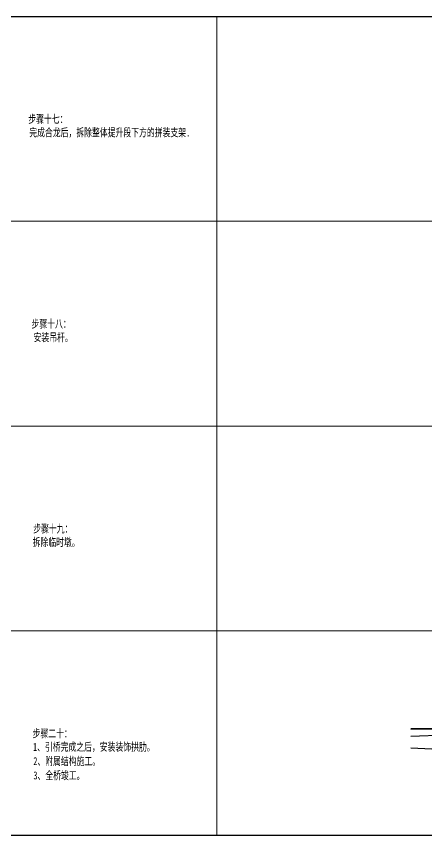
# Model space of a CAD drawing. Extents: x 1767995 to 4174245, y 542814 to 862564.
# Drawn here: x 3698013 to 3858282, y 542814 to 862564 of the extents above; entities that cross this region are included whole.
import ezdxf
from ezdxf.enums import TextEntityAlignment as Align

# ---------------------------------------------------------------- set-up
doc = ezdxf.new("R2010")
doc.units = 0
doc.header["$LTSCALE"] = 3500
doc.layers.get('Defpoints').update_dxf_attribs({"color": 8})
doc.layers.add('5文本', color=7, linetype='Continuous', lineweight=15)
doc.styles.add('仿宋字', font='仿宋_GB2312.TTF', dxfattribs={"width": 0.7})

msp = doc.modelspace()

# ---------------------------------------------------------------- linework, layer by layer
for p, q in [((3852132.3, 584619.2), (3868087.7, 584773.1)), ((3852132.3, 584419.9), (3868087.7, 584573.2)), ((3852132.3, 581680.7), (3868087.7, 582167.4)), ((3852132.3, 577060.4), (3868087.7, 576245.1))]:
    msp.add_line(p, q)
at = {"layer": '5文本'}
for p, q in [((3776384.7, 862564.2, -0.3), (3776384.7, 542814.2, -0.3)), ((3692995, 782626.7, -0.3), (4174245, 782626.7, -0.3)), ((3692995, 702689.2, -0.3), (4174245, 702689.2, -0.3)), ((3692995, 622751.7, -0.3), (4174245, 622751.7, -0.3))]:
    msp.add_line(p, q, dxfattribs=at)
at = {"layer": 'Defpoints', "elevation": -0.3}
msp.add_lwpolyline([(3692995, 862564.2), (4174245, 862564.2), (4174245, 542814.2), (3692995, 542814.2)], close=True, dxfattribs=at)

# ---------------------------------------------------------------- texts
at = {"layer": '5文本', "style": '仿宋字', "width": 0.7}
for s, p in [('步骤十七：', (3710338.3, 822595.5, -0.3)), ('完成合龙后，拆除整体提升段下方的拼装支架.', (3734461.2, 817324.5, -0.3)), ('步骤十八：', (3711576.1, 742658, -0.3)), ('安装吊杆。', (3712385, 737387, -0.3)), ('步骤十九：', (3712255.5, 662720.5, -0.3)), ('拆除临时墩。', (3713554.5, 657449.5, -0.3)), ('步骤二十：', (3712005.5, 582783, -0.3)), ('1、引桥完成之后，安装装饰拱肋。', (3728276.9, 577512, -0.3)), ('2、附属结构施工。', (3717682.3, 571976.9, -0.3)), ('3、全桥竣工。', (3714655.2, 566441.8, -0.3))]:
    msp.add_text(s, height=3125, dxfattribs=at).set_placement(p, align=Align.MIDDLE)

doc.saveas('drawing.dxf')
